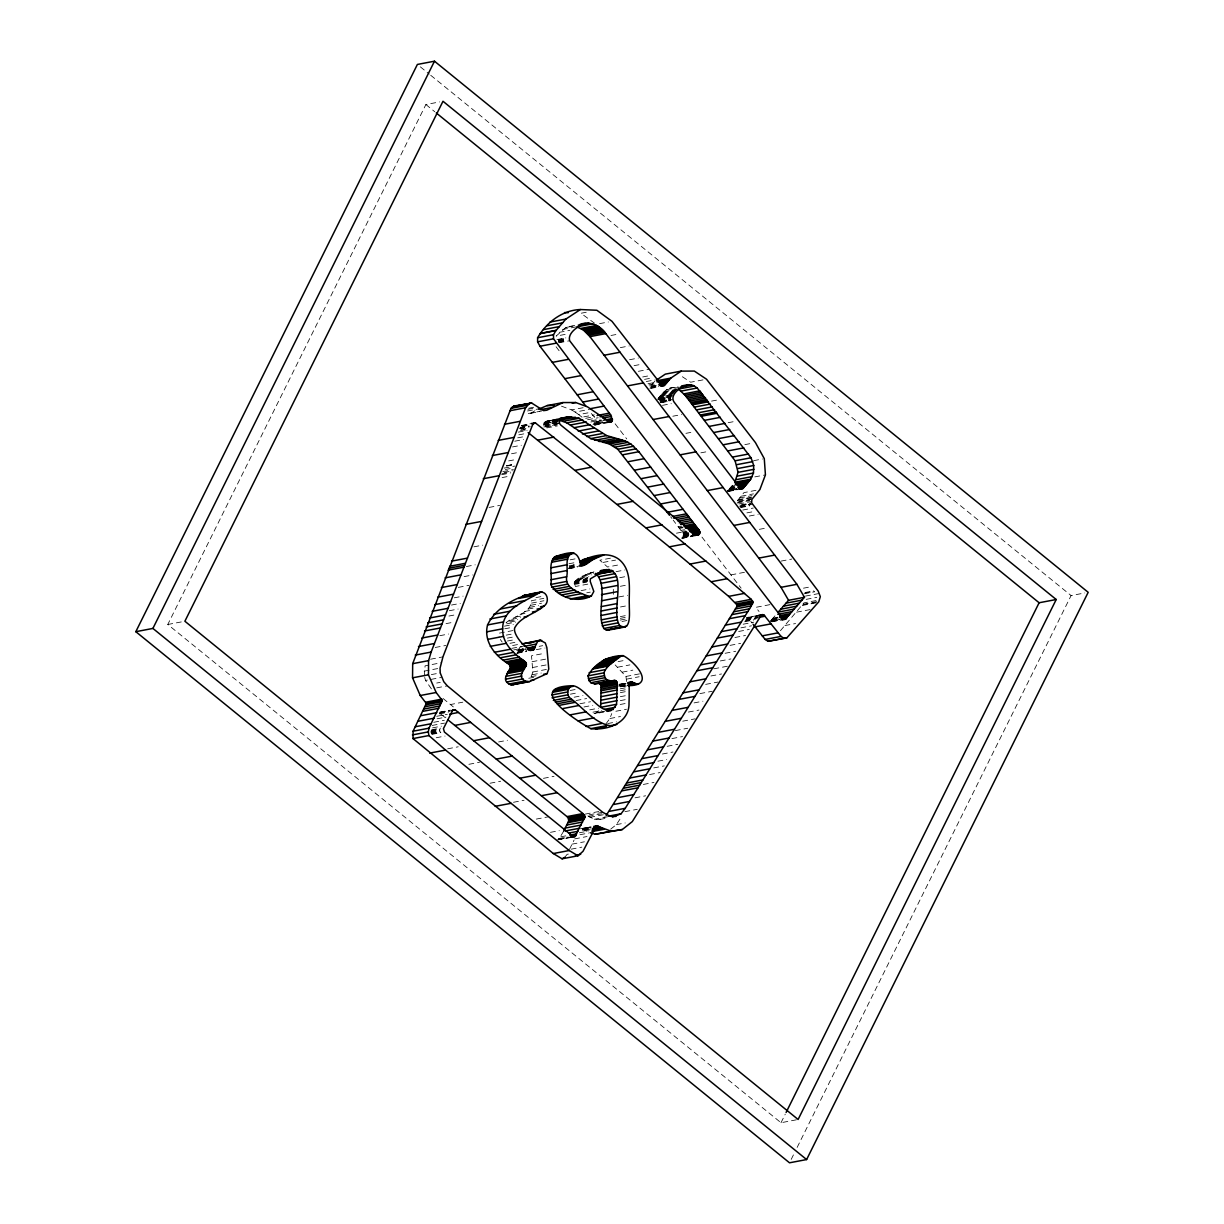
<?xml version="1.0" encoding="UTF-8"?>
<svg xmlns="http://www.w3.org/2000/svg" width="1224" height="1224" viewBox="0 0 1224 1224"><rect width="100%" height="100%" fill="white"/><g stroke="black" fill="none" stroke-linecap="round" stroke-linejoin="round"><path stroke-width="0.75" stroke-dasharray="5 3.75" d="M682.502 538.04L683.65 533.985L673.215 520.154M559.444 421.056L543.533 424.085L543.334 425.248L559.23 422.219M626.596 681.538L625.954 676.444L615.167 664.923M587.795 584.123L575.418 586.48C571.027 577.529 588.453 574.484 593.931 571.822M424.315 675.939L425.08 665.841L430.374 664.831M609.521 421.928L593.625 424.957L595.292 425.049C599.622 420.337 590.978 414.355 589.203 410.514M533.664 677.331L528.355 678.341L531.155 676.688L532.868 672.007L531.507 655.804L543.869 653.448M518.961 650.021L519.787 647.205L523.321 646.532M518.854 650.418L525.922 649.087M517.262 653.234L518.777 650.74L525.846 649.393M514.876 621.073L506.048 622.741C514.233 615.718 530.986 613.362 531.446 600.693L543.808 598.352M605.911 723.904L609.889 718.519L611.74 713.577M557.318 418.929L546.96 421.01L543.731 423.657L559.735 420.383M543.686 423.764L559.628 420.643M780.438 630.697L803.923 602.881L816.286 600.525M569.435 849.487L574.01 840.199M796.396 1119.807L781.004 1122.729L167.78 624.485L425.891 104.53L439.569 101.929M563.606 831.28L558.45 839.802L572.587 837.109M781.004 1122.729L785.257 1114.177M791.209 1159.388L793.749 1154.263M797.145 1147.424L1071.092 595.568L1084.77 592.967M626.015 683.283L622.924 686.618L619.497 686.542L626.566 685.195M610.684 829.153L616.376 824.639L621.119 817.418M564.815 857.305L567.11 854.337L570.644 853.664M752.561 498.581L736.664 501.595L743.978 492.614L759.875 489.585M574.699 325.385L565.886 327.497L556.124 336.11L568.487 333.769M778.954 619.038L771.166 620.323L776.031 614.647M735.471 488.621L728.402 489.967L732.533 485.255M673.644 395.796L657.747 398.81L658.803 397.586L672.94 394.893M675.342 387.947C668.227 386.279 663.148 392.246 659.155 397.173L673.292 394.495M603.799 712.031L594.971 713.714L599.378 710.303M654.901 381.138L650.021 386.723L657.089 385.376M541.804 410.958L527.666 413.636L530.879 413.253L534.964 410.728M569.833 567.248L576.535 563.178M602.698 812.262L586.801 815.276L594.237 819.3L600.035 819.422L605.146 816.806M586.235 312.258L580.941 313.267L594.543 323.212M565.886 327.497L572.954 326.15M562.489 329.486L576.626 326.793M599.576 323.641L608.42 321.973M559.23 332.362L569.833 330.342M556.981 339.568L565.809 337.885M558.557 339.645L565.626 338.298M558.45 340.073L565.519 338.742M558.389 340.532L565.457 339.201M558.404 341.006L565.473 339.66M558.481 341.465L565.534 340.134M558.603 341.924L565.672 340.578M558.802 342.353L565.87 341.006M559.062 342.751L569.665 340.731M610.975 335.483L618.043 334.152M620.354 347.631L629.182 345.964M629.564 359.734L638.393 358.051M634.078 365.67L641.147 364.324M638.377 371.316L648.98 369.311M642.692 376.961L649.76 375.615M644.558 379.363L651.627 378.032M646.272 381.536L655.1 379.868M648.016 383.755L655.085 382.408M648.934 384.887L656.003 383.556M528.768 408.204L534.062 407.194M649.776 385.958L658.604 384.275M527.942 409.306L533.236 408.311M650.617 387.029L657.686 385.682M651.03 387.258L658.099 385.912M527.529 410.973L539.891 408.617M649.852 388.207L658.68 386.539M650.984 388.375L658.053 387.029M702.989 379.884L690.627 382.225L679.947 375.11M530.879 413.253L539.723 411.57M669.207 388.283L678.035 386.616M666.315 389.767L680.437 387.09M664.234 391.512L678.371 388.834M663.439 392.323L677.576 389.63M561.495 406.169L571.608 409.902L585.745 407.209M662.674 393.133L676.796 390.456M661.909 393.975L676.046 391.298M661.144 394.832L677.056 391.818M660.394 395.704L674.531 393.026M571.608 409.902L575.173 412.09L589.31 409.397M659.644 396.607L675.541 393.577M658.451 397.984L674.363 394.969M658.099 398.397L674.011 395.383M657.395 399.223L669.758 396.882M521.317 425.508L530.16 423.825M575.173 412.09L578.692 414.615L591.054 412.274M658.803 399.299L669.39 397.295M521.439 425.753L528.508 424.407M658.619 399.529L670.981 397.188M546.21 421.316L560.699 418.47M660.226 399.452L670.828 397.433M522.388 425.921L529.457 424.59M545.231 421.76L561.128 418.73M660.103 399.728L670.706 397.724M544.634 422.158L560.822 418.914M660.011 400.019L670.614 398.014M522.158 426.442L529.227 425.111M544.405 422.402L560.301 419.388M659.95 400.34L670.553 398.32M544.206 422.663L560.102 419.648M659.904 400.661L670.507 398.642M520.124 427.451L528.967 425.768M544.053 422.938L559.949 419.909M659.904 400.982L670.507 398.978M543.93 423.183L559.827 420.169M661.71 400.982L670.538 399.299M519.863 428.125L528.692 426.442M661.756 401.304L672.359 399.284M519.649 428.675L530.237 426.656M660.088 401.946L670.691 399.942M660.195 402.252L670.798 400.248M543.38 424.651L559.276 421.637M583.802 416.864L594.405 414.844M660.348 402.543L670.951 400.539M520.95 429.486L528.018 428.14M662.276 402.482L669.344 401.135M545.154 425.508L559.292 422.816M520.491 430.634L527.559 429.303M545.323 426.09L559.46 423.397M585.684 418.317L594.512 416.634M543.808 426.962L559.705 423.932M518.272 432.133L527.116 430.45M545.919 427.099L556.522 425.08M662.459 405.343L671.288 403.675M587.596 419.756L598.184 417.736M546.868 427.895L557.456 425.876M591.223 420.765L600.066 419.082M518.869 434.826L525.938 433.48M590.855 422.005L601.458 420M596.471 421.561L601.78 420.551M594.023 422.509L602.851 420.827M517.691 437.84L524.759 436.509M596.639 422.693L601.948 421.683M711.557 401.105L718.626 399.774M593.579 423.581L602.407 421.897M594.176 423.917L603.004 422.234M596.471 423.688L603.539 422.341M593.013 424.59L608.909 421.576M594.466 425.202L609.43 422.372M514.753 441.206L523.581 439.523M672.817 416.221L681.646 414.553M512.535 446.928L521.363 445.261M511.51 453.752L518.578 452.406M508.679 460.897L515.748 459.551M728.173 422.693L735.241 421.347M506.751 465.671L513.82 464.324M506.644 465.9L513.774 464.447M506.598 466.007L513.667 464.676M685.93 433.342L692.998 432.011M504.181 468.103L514.769 466.084M505.267 469.511L512.336 468.18M502.819 471.592L513.422 469.572M504.104 472.464L512.948 470.781M501.962 473.749L510.791 472.082M501.595 474.713L510.423 473.03M502.131 477.574L509.199 476.228M700.862 452.834L707.931 451.488M744.85 444.633L751.918 443.287M489.034 507.44L499.637 505.436M753.678 460.668L762.521 458.985M754.826 476.886L765.428 474.881M731.738 486.203L735.272 485.546M730.912 487.152L734.446 486.479M730.07 488.101L735.364 487.091M729.535 488.697L736.603 487.351M729.167 489.11L736.221 487.779M728.785 489.539L735.853 488.192M727.591 490.35L736.481 488.758M727.714 490.503L736.68 488.973L727.653 490.839M728.249 490.977L736.114 489.6M727.071 491.497L737.674 489.478M728.968 491.283L738.225 489.646M473.918 546.822L482.746 545.154M741.132 496.225L753.494 493.869M739.694 497.954L752.056 495.598M738.256 499.683L752.378 497.005M737.613 500.448L753.51 497.434M737.751 502.085L751.888 499.392M737.261 502.988L749.639 500.631M738.898 503.936L751.276 501.58M741.056 504.885L751.643 502.865M741.361 505.374L750.19 503.707M739.786 506.002L750.389 503.997M739.954 506.277L750.557 504.257M740.214 506.69L752.576 504.349M740.505 507.134L749.333 505.451M740.811 507.562L749.639 505.879M742.723 510.056L753.311 508.037M746.9 512.871L753.969 511.54M466.359 566.528L475.203 564.845M678.326 526.856L681.86 526.182M167.78 624.485L183.172 621.578M679.106 527.865L682.64 527.192M679.488 528.386L683.023 527.712M749.333 516.038L758.161 514.355M681.034 530.39L684.568 529.732M681.89 531.537L685.425 530.864M676.459 533.19L687.062 531.185M682.64 532.517L686.174 531.843M683.13 533.159L686.664 532.486M683.344 533.45L688.653 532.455M683.65 533.985L688.944 532.991M683.833 534.567L689.127 533.557M464.095 576.611L472.923 574.943M683.91 535.163L690.979 533.817M683.895 535.745L690.963 534.414M683.772 536.311L690.841 534.98M683.558 536.831L692.386 535.163M683.237 537.26L692.111 535.546M681.906 537.611L695.462 535.087M682.303 537.856L695.278 535.286M682.151 538.254L697.252 535.393M570.124 559.827L577.192 558.481M681.753 538.376L692.356 536.357M568.961 563.744L576.03 562.397M759.354 529.334L766.423 527.988M569.114 565.794L576.917 564.417M610.439 558.19L599.837 560.209L607.532 567.003L619.895 564.662M458.296 587.382L468.899 585.363M569.374 566.559L576.657 565.32M569.787 567.232L576.902 565.901M568.303 568.181L577.407 566.406M568.732 568.625L577.575 566.942M569.864 568.456L576.932 567.11M603.111 562.428L615.55 560.133M454.272 597.817L463.1 596.134M587.52 573.628L592.814 572.618M585.011 575.066L593.839 573.383M582.517 576.55L591.345 574.867M580.054 578.049L588.882 576.366M616.1 571.654L624.944 569.986M578.401 579.059L587.229 577.376M577.3 579.732L587.903 577.713M576.213 580.39L586.801 578.386M575.188 581.018L587.551 578.661M574.76 581.4L587.122 579.044M451.472 605.054L460.316 603.386M574.423 581.905L586.786 579.549M574.209 582.502L588.346 579.824M574.117 583.175L588.254 580.482M574.178 583.848L588.3 581.171M574.362 584.506L586.724 582.15M619.742 577.697L625.051 576.688M449.315 610.73L458.143 609.047M535.959 597.603L543.028 596.256M581.109 590.611L589.953 588.928M448.917 616.039L455.986 614.693M531.553 603.095L543.915 600.755M620.354 586.281L627.422 584.95M586.755 592.814L590.289 592.141M530.91 605.268L541.513 603.248M529.686 607.364L538.514 605.681M446.026 623.628L453.079 622.297M528.095 609.093L535.163 607.762M781.142 561.082L791.744 559.077M524.591 611.48L531.66 610.133M520.047 614.341L527.116 612.995M730.942 574.882L746.839 571.853M618.778 596.975L627.606 595.292M515.472 617.095L522.541 615.749M511.678 619.359L520.506 617.676M508.863 621.042L517.706 619.359M439.768 635.7L448.596 634.017M506.782 623.827L515.61 622.159M504.472 626.153L513.315 624.469M504.732 628.784L511.8 627.438M620.491 606.966L627.56 605.635M512.978 630.544L498.841 633.221L499.163 636.48M435.209 647.481L445.811 645.476M506.231 635.134L513.3 633.803M507.363 638.117L514.432 636.786M620.338 616.621L627.407 615.274M620.308 618.349L627.361 617.003M507.455 641.024L514.508 639.693M620.277 620.078L627.331 618.732M622.006 621.471L627.3 620.461M509.964 643.319L517.033 641.973M803.48 588.178L810.533 586.847M430.588 659.216L442.95 656.86M512.611 645.522L519.664 644.176M804.918 592.554L813.746 590.886M511.77 648.353L524.147 646.012M805.392 592.967L814.22 591.299M804.076 593.793L814.679 591.773M432.133 664.494L440.977 662.811M513.728 649.913L522.572 648.23M519.053 649.653L524.346 648.644M516.712 650.525L526.029 648.674M539.187 646.348L542.722 645.675M805.469 596.088L819.59 593.411M518.701 651.061L525.769 649.714M517.936 651.505L526.764 649.837M518.532 651.719L525.601 650.388M517.201 652.667L527.07 650.709M769.942 604.641L755.805 607.333L759.048 611.541M517.798 652.958L526.641 651.229M516.65 653.371L526.106 651.566M536.265 649.669L545.108 648.001M424.162 671.135L440.059 668.12M806.188 599.362L816.791 597.358M431.368 674.592L440.212 672.909M803.265 604.228L819.177 601.213M802.837 604.886L818.734 601.856M802.332 605.452L816.469 602.759M757.564 615.58L746.334 617.63L748.17 618.151L752.102 623.062M747.527 617.554L758.115 615.534M747.038 617.998L759.966 615.427M746.778 618.38L757.381 616.376M746.365 619.069L756.952 617.049M424.713 677.438L425.524 680.437L441.42 677.423M745.982 619.665L757.931 617.569M745.63 620.231L759.767 617.554M745.141 621.012L755.744 619.007M532.058 661.725L546.195 659.032M744.682 621.761L753.51 620.078M796.594 612.168L810.716 609.476M772.987 618.151L778.296 617.141M743.167 624.209L753.755 622.19M772.466 618.778L779.535 617.432M772.145 619.16L779.214 617.814M436.708 683.038L440.242 682.38M771.824 619.543L778.877 618.197M771.487 619.941L778.556 618.594M770.829 620.721L777.898 619.39M770.386 621.042L779.321 619.451M770.554 621.226L779.581 619.711M771.916 621.195L780.744 619.528M772.91 621.287L780.453 619.849M740.918 627.836L751.521 625.816M771.808 621.823L781.08 620.14M532.562 667.524L546.7 664.846M436.723 687.857L447.311 685.838M738.669 631.462L749.272 629.442M532.868 672.007L547.006 669.329M784.966 625.541L795.569 623.536M532.394 674.715L541.222 673.032M734.92 637.505L745.523 635.486M531.155 676.688L536.464 675.679M618.105 661.618L623.414 660.608M730.039 645.369L740.642 643.365M617.539 667.233L629.901 664.892M443.103 698.506L450.417 704.534L462.779 702.193M622.22 672.16L632.823 670.14M725.128 653.279L735.731 651.26M625.954 676.444L640.091 673.766M439.89 712.154L450.478 710.134M440.319 712.184L449.575 710.639M440.166 712.628L448.994 710.945M439.936 713.011L450.539 711.006M439.493 713.913L448.321 712.246M720.339 660.945L730.942 658.94M626.795 679.106L639.158 676.75M570.185 690.474L575.494 689.479M436.693 716.3L447.296 714.296M439.385 712.904L442.568 715.474L446.102 714.816M437.075 718.779L445.903 717.111M618.992 684.323L626.061 682.992M619.604 684.461L624.898 683.466M570.399 694.176L577.468 692.83M619.145 684.752L626.214 683.42M620.476 684.828L625.77 683.818M618.808 685.333L626.198 684.002M619.788 685.639L625.693 684.675M618.778 686.282L625.846 684.935M713.867 668.809L729.764 665.779M433.724 722.298L444.327 720.278M620.338 686.832L626.076 685.807M622.924 686.618L626.458 685.945M574.133 697.206L582.976 695.523M620.338 688.791L627.392 687.46M432.164 725.449L444.526 723.109M620.338 690.734L627.392 689.403M432.562 727.852L441.405 726.184M576.06 700.541L586.663 698.537M620.338 692.646L627.407 691.3M710.93 675.985L721.533 673.965M431.613 729.779L440.441 728.112M431.246 730.514L440.074 728.831M431.062 731.003L439.89 729.32M430.955 731.508L439.798 729.841M430.94 732.044L439.783 730.361M579.992 703.739L590.595 701.735M431.016 732.564L439.844 730.881M620.338 696.686L627.407 695.339M431.154 733.069L439.982 731.386M431.368 733.543L440.196 731.86M431.659 733.972L440.487 732.289M432.011 734.339L440.854 732.671M583.97 706.982L592.798 705.299M620.308 700.618L627.377 699.271M705.667 684.384L718.029 682.043M436.218 737.751L445.046 736.068M589.739 709.859L598.567 708.191M620.186 704.489L625.479 703.479M592.952 712.169L601.78 710.501M597.45 712.49L602.744 711.481M594.007 713.485L604.61 711.465M699.899 693.61L712.261 691.269M615.886 711.266L626.489 709.247M447.647 748.813L458.25 746.793M609.889 718.519L620.491 716.514M694.1 702.897L702.928 701.214M498.627 741.943L507.47 740.26M607.685 723.568L616.514 721.885M688.393 712.062L698.981 710.058M682.732 721.181L695.094 718.84M468.899 764.312L479.502 762.292M675.342 730.606L687.704 728.249M671.945 738.577L682.548 736.573M667.172 746.303L677.775 744.299M490.028 783.238L500.631 781.233M662.383 754.03L672.986 752.01M543.441 778.342L554.044 776.322M657.915 761.206L666.743 759.538M653.738 767.907L664.326 765.887M649.562 774.547L660.164 772.543M513.468 802.286L524.056 800.266M643.365 784.446L653.968 782.427M635.027 797.819L645.629 795.799M536.326 819.086L548.689 816.745M585.286 814.098L601.183 811.068M588.316 816.362L604.212 813.333M589.8 817.326L605.712 814.312M624.913 811.65L637.276 809.309M594.237 819.3L610.149 816.286M600.035 819.422L607.089 818.076M550.463 832.335L559.292 830.668M580.421 828.755L591.008 826.751M583.175 828.388L590.243 827.041M583.098 828.648L590.167 827.302M591.177 827.455L582.333 829.138L588.407 832.244M583.175 829.566L590.243 828.22M582.241 830.178L591.085 828.495M584.001 830.01L591.07 828.663M585.256 830.668L590.549 829.658M616.376 824.639L625.219 822.956M579.334 832.794L588.178 831.111M560.852 836.803L567.921 835.472M558.282 838.7L567.171 836.986M579.962 834.722L588.79 833.039M559.858 838.792L568.701 837.124M558.94 839.205L573.077 836.512M557.593 839.725L573.49 836.711M574.668 838.884L587.03 836.528M572.036 844.147L584.399 841.806M571.21 849.165L581.813 847.146M548.245 420.628L555.773 419.817M569.405 326.395L573.062 326.181M590.396 572.495L593.227 572.388M521.087 427.161L526.718 431.475M578.692 414.615L582.043 417.2M420.352 66.861L429.257 74.083M430.726 75.291L1071.092 595.568M425.891 104.53L434.78 111.751M450.417 704.534L453.324 706.891M442.568 715.474L445.291 717.692M431.414 688.867L425.524 680.437M556.078 346.774L559.552 351.303M615.137 423.81L626.719 438.926M701.979 537.106L741.117 588.147M670.66 516.819L671.945 518.486M500.295 639.463L502.146 642.034M613.316 589.356L613.438 596.256"/><path stroke-width="1.5" d="M609.368 629.977L606.247 629.962L603.814 628.493C595.476 611.694 609.2 587.918 595.874 573.306M603.983 554.87L595.553 558.343L579.656 561.357C591.559 556.124 607.517 550.708 619.007 559.399C632.655 570.583 628.677 589.83 629.32 605.299C629.121 611.143 631.951 632.533 619.711 625.464C609.46 611.067 631.645 563.927 600.999 570.491M606.293 569.481L590.32 578.875L590.259 581.492L593.824 591.467L591.406 595.889C577.957 603.509 557.639 597.817 550.769 584.445C552.865 575.861 546.899 560.516 556.828 556.124C572.954 550.815 578.034 550.8 580.941 565.748C586.235 566.131 590.549 559.934 595.553 558.343M589.387 596.731C580.773 592.676 564.662 589.387 566.666 576.749C568.67 569.558 563.652 556.277 572.725 553.095M786.833 637.872L783.987 638.27L781.065 636.419L764.067 615.137L761.16 615.32L632.288 821.61L622.312 829.52L611.204 831.218L596.317 825.741L583.007 851.323L577.957 855.79L562.061 858.804L553.309 853.541L412.993 738.577L413.1 731.202L426.304 703.433L420.245 695.523L412.549 677.821L412.687 663.653L510.959 408.388L513.973 406.047L531.706 403.063L543.578 410.621L546.791 410.224L563.025 402.558L575.708 402.528L587.505 406.873L609.521 421.928L611.189 422.035L612.367 420.673L610.608 414.768L553.523 338.803L553.493 334.718L555.834 330.694L565.901 319.051L580.421 309.534L596.838 310.253L611.954 321.3L662.215 385.866L664.372 385.483L670.813 378.109L681.217 371.117L694.314 371.071L706.523 379.211L755.453 442.614L764.281 458.648L765.428 474.881L759.875 489.585L751.888 499.392L751.643 502.865L818.213 591.1L820.325 596.685L818.734 601.856L786.833 637.872L768.075 641.299L765.153 639.433L753.112 624.332M577.957 855.79L569.206 850.527L445.582 750.082L428.89 735.548L428.308 731.891L428.997 728.188L442.201 700.419L436.142 692.493L428.446 674.791L428.584 660.639L431.139 652.071L525.601 407.745L529.87 403.017M594.527 683.864L610.424 680.85L616.284 681.049L617.171 683.099L616.559 704.29L600.647 707.319L601.137 685.348L599.24 683.39L594.527 683.864L590.871 682.717L589.142 680.697L588.01 675.862C594.573 663.316 608.925 655.391 623.215 655.651C635.103 661.756 656.599 685.976 628.233 685.608M541.666 640.382L522.005 643.977L540.167 640.198L545.277 642.937L546.868 647.664L548.765 668.993L547.052 673.659L529.38 681.646L511.112 684.935L509.031 684.017C497.969 677.224 517.339 668.335 507.011 662.949C494.267 654.871 483.48 640.871 487.55 624.944C496.562 606.018 519.772 594.772 540.197 592.217C547.709 591.1 549.806 602.392 543.991 606.079C535.163 613.805 521.485 616.437 515.335 626.78C510.01 633.007 531.048 656.492 534.674 647.71L527.605 649.057M529.38 681.646L524.943 681.003C514.432 674.516 530.971 666.896 524.392 661.098C513.499 653.402 502.146 643.442 502.666 628.799C502.483 608.129 525.693 601.412 540.197 592.217M559.444 421.056L559.46 423.397L560.99 425.218L690.596 530.512C692.31 536.556 702.53 537.045 699.026 530.145L638.867 451.717L630.957 444.098L625.265 440.977L606.66 435.591L579.09 418.256L567.921 416.925L561.433 418.593L559.552 420.796M563.606 831.28L568.747 820.876L568.058 817.464L447.999 719.896M584.797 817.357L582.93 813.577L455.282 709.889L452.849 709.935L443.425 728.647L444.388 731.998L572.404 836.007L574.76 836.665L584.797 817.357L568.9 820.371M750.694 479.227L734.798 482.241L738.072 472.342L735.104 460.805L685.18 395.276L678.402 389.064L694.314 386.05L697.236 388.008L751.016 457.776L753.724 465.487L753.464 473.045L750.694 479.227L742.754 488.651L740.015 488.085L674.822 403.002C666.59 394.067 687.215 381.031 694.314 386.05M540.167 640.198L537.917 640.963L534.857 647.006L527.789 648.337M534.75 647.404L527.682 648.751M638.836 683.604C635.684 685.44 630.773 679.167 629.228 684.002C629.059 690.275 629.304 696.548 629.014 702.806C629.733 722.94 607.624 730.652 590.84 728.647C576.672 721.135 523.321 686.603 572.939 685.731C587.03 687.551 604.763 724.271 616.559 704.29M611.816 725.97C594.405 723.782 582.899 707.212 569.236 697.389C566.345 693.748 567.722 686.266 572.939 685.731M606.186 815.444L717.341 638.087L736.741 606.767L736.955 604.87L728.647 596.379L669.283 546.853L528.141 432.562M612.398 817.081L621.042 813.792L625.235 808.314L751.322 605.926L752.867 601.841L751.215 599.316L727.24 578.707L591.376 467.201L535.577 423.076L531.063 423.535M610.424 680.85L606.783 679.702L605.038 677.668L603.906 672.833C606.798 665.183 614.968 660.914 621.165 656.003M135.818 631.691L417.384 64.444L434.489 61.2L1088.182 592.309L806.616 1159.556L789.511 1162.8L135.818 631.691L152.908 628.432L806.616 1159.556M152.908 628.432L434.489 61.2M786.099 1112.463L1039.115 602.759L1056.22 599.515L798.109 1119.47L184.885 621.241L442.996 101.271L1056.22 599.515M585.975 406.292L539.983 346.239L537.611 341.817L537.596 337.732C546.547 322.417 562.137 310.192 580.421 309.534M580.008 324.375C589.662 320.81 600.28 325.355 605.819 333.617L796.916 584.307L804.459 597.281L787.721 616.529L780.652 617.86M787.384 616.911L782.09 617.921M585.302 323.381C578.937 325.477 567.278 332.775 569.665 340.731L782.488 618.365C785.334 622.465 791.163 613.102 781.754 618.319M804.459 597.281L788.562 600.311L778.25 612.092L794.146 609.062M611.862 628.111L610.745 629.243L626.657 626.229M656.401 380.128L665.321 374.131L681.217 371.117M562.061 858.804L564.815 857.305M538.438 409.26L547.128 405.588L563.025 402.558M513.483 684.66L516.62 683.451M534.582 422.861L532.761 424.437L517.201 464.003L442.95 656.86L440.059 668.12L440.212 672.909L443.776 681.707L447.311 685.838L466.313 701.52L602.698 812.262L610.149 816.286L615.932 816.408M595.904 728.984L600.938 727.484M550.004 322.065L565.901 319.051M546.715 325.829L562.627 322.815M543.456 329.623L559.353 326.594M578.248 325.14L588.958 323.167M540.182 333.418L556.17 330.296M539.937 333.708L555.926 330.587M592.753 323.84L576.841 326.854L583.466 330.067L589.922 336.631L781.019 587.321L788.562 600.311M580.757 328.43L596.654 325.416M537.596 337.732L553.493 334.718M582.44 329.363L598.337 326.349M583.466 330.067L599.362 327.053M584.506 330.878L600.403 327.864M585.546 331.796L601.458 328.782M537.611 341.817L553.523 338.803M586.617 332.836L602.514 329.807M587.704 333.984L603.6 330.954M588.805 335.238L604.702 332.224M589.922 336.631L605.819 333.617M539.983 346.239L555.895 343.225M552.33 362.38L568.227 359.366M604.197 355.235L620.094 352.221M564.799 378.675L580.696 375.661M517.568 405.741L531.706 403.063M512.382 406.796L528.294 403.782M577.147 394.786L593.043 391.757M627.621 385.881L643.518 382.867M510.959 408.388L526.856 405.358M656.676 380.802L670.813 378.109M657.043 382.01L669.421 379.67M509.704 410.774L525.601 407.745M659.17 382.959L668.013 381.276M659.598 384.183L666.652 382.837M658.864 385.04L665.917 383.693M659.858 385.575L665.168 384.565M660.838 386.141L664.372 385.483M572.174 403.201L575.708 402.528M540.258 409.719L550.861 407.699M582.731 402.069L598.628 399.055M681.569 385.942L688.148 384.657M680.651 386.937L691.254 384.933M504.456 424.3L520.353 421.27M681.34 391.037L697.236 388.008M589.892 408.77L604.029 406.093M684.032 393.837L699.944 390.808M532.042 423.749L535.577 423.076M560.607 418.287L567.921 416.925M559.322 418.669L563.254 417.858M559.307 419.144L571.669 416.787M685.18 395.276L701.077 392.246M575.387 417.246L559.49 420.26L566.834 422.861L590.764 438.605L609.368 443.991L617.783 449.269L669.513 515.319M686.327 396.714L702.224 393.7M563.178 421.27L579.09 418.256M597.067 415.487L609.43 413.131M687.46 398.183L703.356 395.153M566.834 422.861L582.746 419.832M688.592 399.636L704.489 396.607M600.02 416.772L610.608 414.768M689.709 401.089L705.605 398.06M602.728 418.103L611.556 416.435M570.461 425.003L586.357 421.974M690.81 402.528L706.722 399.514M603.539 420.214L612.367 418.547M691.621 403.583L707.518 400.554M498.214 440.395L514.111 437.381M607.242 420.673L612.551 419.664M692.57 404.823L708.482 401.809M574.025 427.712L589.922 424.697M607.073 421.668L612.367 420.673M608.374 422.173L611.908 421.5M694.329 407.102L710.226 404.088M578.248 431.077L594.145 428.048M696.487 409.902L712.383 406.888M538.009 440.104L553.906 437.09M653.249 419.511L669.146 416.497M582.44 434L598.337 430.986M698.629 412.702L714.541 409.688M586.617 436.509L602.514 433.495M700.388 414.982L716.285 411.968M492.323 455.558L508.235 452.543M701.337 416.237L717.249 413.207M590.764 438.605L606.66 435.591M594.91 440.288L610.807 437.259M704.504 420.337L720.401 417.323M599.072 441.543L614.968 438.529M603.233 442.399L619.13 439.385M606.416 443.012L622.312 439.997M609.368 443.991L625.265 440.977M709.155 426.396L725.052 423.382M612.26 445.352L628.157 442.338M615.06 447.127L630.957 444.098M617.783 449.269L633.68 446.255M713.837 432.5L729.749 429.486M620.415 451.809L636.327 448.795M483.281 478.706L499.178 475.692M622.97 454.747L638.867 451.717M718.549 438.62L734.446 435.606M575.479 470.215L591.376 467.201M628.325 461.678L644.222 458.663M723.262 444.771L739.158 441.742M680.146 454.838L696.043 451.824M727.959 450.906L743.855 447.892M634.828 470.138L650.724 467.124M732.641 457.042L748.553 454.012M641.345 478.615L657.242 475.601M735.104 460.805L751.016 457.776M736.833 464.646L752.745 461.632M737.827 468.517L753.724 465.487M647.848 487.091L663.745 484.061M738.072 472.342L753.969 469.327M465.656 524.423L481.552 521.409M737.567 476.059L753.464 473.045M736.297 479.64L752.194 476.61M654.335 495.536L670.232 492.522M617.401 504.303L633.298 501.289M735.838 482.944L749.975 480.267M735.088 483.954L749.21 481.262M736.068 484.582L748.43 482.241M707.334 490.579L723.231 487.565M737.032 485.209L747.635 483.189M737.98 485.806L746.808 484.138M738.898 486.418L745.967 485.087M738.363 487.014L745.431 485.683M737.995 487.443L745.064 486.096M739.388 487.534L744.682 486.525M739.005 487.963L744.299 486.953M738.623 488.391L743.932 487.382M738.256 488.835L743.549 487.825M739.633 488.942L743.167 488.269M660.792 503.951L676.688 500.922M739.449 489.141L742.968 488.468M667.202 512.305L683.099 509.291M672.435 516.482L686.572 513.805M673.705 518.15L687.842 515.472M451.534 561.143L467.446 558.129M676.75 519.496L689.127 517.14M678.035 521.164L690.397 518.808M646.15 527.835L662.046 524.821M449.545 566.314L465.441 563.285M679.305 522.832L691.682 520.491M448.795 568.242L464.707 565.228M680.59 524.515L692.952 522.158M448.061 570.17L463.957 567.156M683.635 525.846L694.222 523.841M684.4 526.856L695.003 524.851M686.557 527.039L695.385 525.371M685.486 528.278L696.073 526.274M688.087 529.059L696.93 527.376M688.959 530.191L697.787 528.508M555.344 556.461L571.256 553.432M561.923 555.604L556.828 556.124M565.457 554.931L574.286 553.263M689.709 531.17L698.537 529.502M445.077 577.866L460.974 574.836M554.013 557.303L569.925 554.288M690.198 531.813L699.026 530.145M692.187 531.782L699.256 530.436M552.957 558.588L568.854 555.558M692.478 532.318L699.547 530.971M692.662 532.884L699.73 531.553M733.849 525.433L749.746 522.418M552.223 560.225L568.12 557.211M692.753 533.48L699.822 532.134M692.738 534.077L699.791 532.731M694.375 534.307L699.669 533.297M694.146 534.827L699.455 533.817M551.84 562.198L567.737 559.169M699.179 534.215L693.84 535.255L699.072 534.322M695.201 535.393L698.812 534.613M582.777 559.674L598.674 556.66M441.328 587.566L457.225 584.552M551.381 567.722L567.278 564.708M580.069 562.505L592.431 560.164M580.451 563.744L589.279 562.061M669.283 546.853L685.18 543.838M580.191 564.647L587.26 563.3M580.436 565.228L585.745 564.233M578.906 566.161L584.2 565.151M551.029 573.566L566.926 570.552M437.626 597.19L453.523 594.176M550.769 579.763L566.666 576.749M599.882 571.271L609.124 569.374M597.649 572.97L611.786 570.292M434.749 604.641L450.646 601.627M594.879 574.209L598.414 573.536M597.067 574.117L612.995 571.118M597.251 574.286L613.163 571.256M550.769 584.445L566.666 581.415M599.255 576.642L615.152 573.612M551.534 587.199L567.431 584.185M432.179 611.327L448.076 608.313M600.617 579.686L616.529 576.657M553.141 589.433L569.038 586.418M523.49 595.598L542.14 592.064M690.091 564.05L705.988 561.02M522.893 595.935L538.789 592.921M522.327 596.241L538.239 593.227M555.65 591.177L571.547 588.147M518.288 598.49L534.184 595.461M601.305 583.267L617.217 580.237M559.016 592.997L574.913 589.983M429.593 618.013L445.505 614.984M509.536 603.478L525.448 600.464M562.336 594.833L578.233 591.804M758.742 558.113L774.639 555.099M601.412 588.545L617.324 585.516M427.727 622.832L443.623 619.818M500.968 608.879L516.865 605.865M565.626 596.669L581.522 593.655M570.078 598.995L585.975 595.966M426.136 626.918L442.032 623.903M493.578 614.326L509.475 611.312M575.51 598.918L591.406 595.889M601.443 594.68L617.34 591.666M540.457 606.752L543.991 606.079M536.969 609.124L540.503 608.45M424.544 630.972L440.441 627.958M489.875 619.007L505.772 615.993M532.409 611.985L535.944 611.312M601.428 600.8L617.34 597.786M524.04 617.018L527.575 616.345M711.343 581.721L727.24 578.707M487.55 624.944L503.447 621.93M421.76 638.056L437.657 635.027M601.412 606.553L617.324 603.539M486.769 631.829L502.666 628.799M601.412 610.96L617.309 607.93M418.47 646.532L434.367 643.518M601.397 615.397L617.294 612.383M487.672 639.387L503.584 636.358M415.242 655.1L431.139 652.071M601.397 619.834L617.309 616.819M728.647 596.379L744.544 593.365M781.019 587.321L796.916 584.307M601.519 622.924L617.416 619.91M490.273 646.364L506.17 643.35M602.193 625.846L618.089 622.832M412.687 663.653L428.584 660.639M735.318 602.346L751.215 599.316M603.814 628.493L619.711 625.464M528.37 643.319L531.904 642.661M736.634 603.906L752.546 600.892M736.955 604.87L752.867 601.841M606.247 629.962L622.144 626.948M607.838 630.222L625.265 626.948M525.081 646.196L535.684 644.176M737.001 605.849L752.898 602.835M494.358 652.3L510.27 649.271M736.741 606.767L752.638 603.753M527.881 647.97L534.949 646.624M735.425 608.94L751.322 605.926M527.529 649.378L534.597 648.032M497.587 655.391L513.483 652.361M529.196 649.439L534.506 648.429M529.135 649.714L534.429 648.705M528.844 650.372L534.138 649.363M733.666 611.786L749.562 608.772M530.176 650.556L533.71 649.883M786.053 603.157L801.965 600.143M500.417 657.778L516.314 654.764M731.891 614.632L747.788 611.618M783.406 606.186L799.318 603.157M503.385 660.119L519.282 657.104M412.549 677.821L428.446 674.791M729.382 618.686L745.278 615.672M780.759 609.215L796.656 606.186M505.543 661.802L521.439 658.787M507.011 662.949L522.908 659.92M758.696 615.289L762.873 614.57M759.966 615.427L763.501 614.754M758.773 616.146L764.067 615.137M508.48 664.112L524.392 661.098M759.691 617.233L764.985 616.238M509.674 665.076L525.57 662.062M777.791 614.31L791.928 611.618M510.117 665.657L526.029 662.628M725.373 625.143L741.285 622.129M510.439 666.346L526.335 663.316M779.52 615.703L790.123 613.698M510.607 667.095L526.504 664.081M510.592 667.876L526.488 664.846M780.055 616.804L788.883 615.121M510.408 668.579L526.305 665.565M779.535 617.432L788.363 615.749M780.973 617.477L788.042 616.131M510.071 669.191L525.968 666.177M509.643 669.712L525.54 666.697M509.245 670.201L525.142 667.172M781.432 618.717L786.726 617.707M508.863 670.63L524.759 667.615M782.855 618.778L786.389 618.105M508.373 671.211L524.27 668.197M782.503 619.191L786.038 618.518M507.868 671.808L523.78 668.794M782.059 619.681L785.762 618.839M781.876 619.818L785.41 619.145M507.455 672.359L523.367 669.329M721.364 631.615L737.261 628.601M506.614 673.751L522.51 670.737M755.132 626.872L771.028 623.857M505.818 676.382L521.715 673.368M623.215 655.651L605.268 659.017M717.341 638.087L733.237 635.072M603.57 659.981L619.466 656.967M506.048 679.091L521.944 676.061M420.245 695.523L436.142 692.493M601.887 661.342L617.783 658.313M600.035 662.857L615.932 659.843M543.517 674.332L547.052 673.659M598.184 664.372L614.096 661.358M507.256 681.906L523.168 678.892M596.838 665.489L612.734 662.475M595.369 666.697L611.266 663.668M509.031 684.017L524.943 681.003M762.231 635.853L778.127 632.839M593.426 668.289L609.322 665.275M530.558 680.498L534.092 679.825M592.447 669.1L608.343 666.07M511.112 684.935L527.009 681.921M711.771 647.022L727.683 644.008M425.921 702.163L441.818 699.149M426.304 703.433L442.201 700.419M589.127 672.695L605.023 669.681M765.153 639.433L781.065 636.419M426.182 704.733L442.078 701.719M768.075 641.299L783.987 638.27M425.263 706.676L441.16 703.647M588.01 675.862L603.906 672.833M424.131 708.987L440.028 705.957M706.202 655.942L722.114 652.928M588.346 678.677L604.243 675.663M422.999 711.297L438.896 708.283M589.142 680.697L605.038 677.668M554.38 689.709L570.277 686.695M590.871 682.717L606.783 679.702M567.584 687.352L572.893 686.358M420.857 715.688L436.754 712.674M553.37 690.81L569.267 687.796M451.763 710.547L455.282 709.889M598.612 683.375L614.509 680.345M552.529 692.34L568.426 689.311M599.24 683.39L615.137 680.376M599.837 683.635L615.733 680.62M600.387 684.063L616.284 681.049M700.633 664.877L716.545 661.847M600.831 684.66L616.728 681.63M449.636 714.143L458.464 712.46M601.137 685.348L617.034 682.334M551.825 694.972L567.737 691.958M601.275 686.113L617.171 683.099M418.103 721.242L434.015 718.213M601.275 687.475L617.187 684.461M627.82 682.655L631.355 681.982M628.432 682.793L631.966 682.12M628.876 682.961L632.41 682.303M552.024 697.818L567.921 694.804M629.304 683.145L632.839 682.472M627.958 683.665L633.267 682.671M601.275 689.112L617.187 686.098M696.976 670.752L712.873 667.723M628.631 683.956L633.925 682.946M629.381 684.262L634.675 683.267M628.34 684.859L635.394 683.512M627.851 685.471L636.679 683.803M601.29 690.734L617.187 687.72M415.273 726.75L431.169 723.736M553.34 700.419L569.236 697.389M601.29 693.029L617.202 689.999M555.344 702.193L571.241 699.179M413.1 731.202L428.997 728.188M557.226 703.785L573.123 700.771M601.305 696.609L617.202 693.595M559.108 705.376L575.005 702.362M454.793 725.404L470.689 722.389M690.091 681.783L705.988 678.769M412.412 734.905L428.308 731.891M601.275 700.143L617.171 697.129M562.856 708.543L578.753 705.529M412.993 738.577L428.89 735.548M601.183 703.662L617.08 700.648M683.206 692.815L699.103 689.801M570.399 714.831L586.311 711.817M604.687 709.293L615.289 707.288M606.278 710.823L613.346 709.476M607.333 711.358L610.868 710.685M679.106 699.378L695.018 696.349M473.642 740.734L489.539 737.705M578.111 720.905L594.007 717.876M429.685 753.112L445.582 750.082M585.975 726.475L601.871 723.461M672.267 710.348L688.163 707.319M590.84 728.647L606.737 725.633M602.713 727.163L606.247 726.49M609.782 725.817L616.835 724.47M665.428 721.318L681.324 718.289M496.271 759.11L512.168 756.095M658.588 732.289L674.485 729.259M653.126 741.04L669.023 738.026M647.664 749.807L663.561 746.793M519.787 778.219L535.684 775.205M642.217 758.574L658.114 755.56M637.826 765.612L653.738 762.598M633.986 771.793L649.883 768.764M630.146 777.959L646.043 774.945M541.345 795.722L557.241 792.708M495.184 806.325L511.081 803.311M627.04 782.947L642.937 779.933M625.418 785.563L641.315 782.549M623.796 788.179L639.693 785.165M622.159 790.811L638.071 787.797M617.936 797.62L633.833 794.59M613.652 804.489L629.549 801.46M567.033 816.607L582.93 813.577M568.058 817.464L583.955 814.45M568.38 817.861L584.276 814.847M568.64 818.321L584.537 815.306M568.823 818.81L584.72 815.796M609.322 811.344L625.235 808.314M568.931 819.33L584.827 816.316M568.946 819.851L584.842 816.836M568.747 820.876L584.644 817.861M568.548 821.304L584.445 818.29M567.86 822.681L583.772 819.667M608.68 816.133L621.042 813.792M566.681 825.068L582.578 822.054M565.197 828.067L581.094 825.053M565.366 830.943L579.503 828.266M593.778 826.368L597.312 825.695M594.711 826.781L598.245 826.108M593.778 827.562L599.072 826.552M569.16 832.978L577.988 831.31M592.829 828.327L599.898 826.98M592.324 829.321L601.152 827.654M592.141 830.484L602.744 828.48M569.696 835.135L576.749 833.789M591.942 831.57L604.304 829.229M570.705 836.313L575.999 835.319M572.235 836.451L575.754 835.778M571.945 836.834L575.479 836.16M571.608 837.139L575.142 836.466M590.136 832.733L595.308 834.232L611.204 831.218M622.312 829.52L595.308 834.232M553.309 853.541L569.206 850.527M575.418 855.285L580.712 854.291M555.543 689.02L558.756 689.036M524.285 595.231L526.244 595.078M547.128 405.588L554.365 405.557M513.973 406.047L515.809 406.077M588.071 557.884L591.024 557.945M564.524 312.548L568.166 312.717M436.264 112.945L1039.115 602.759"/></g></svg>
